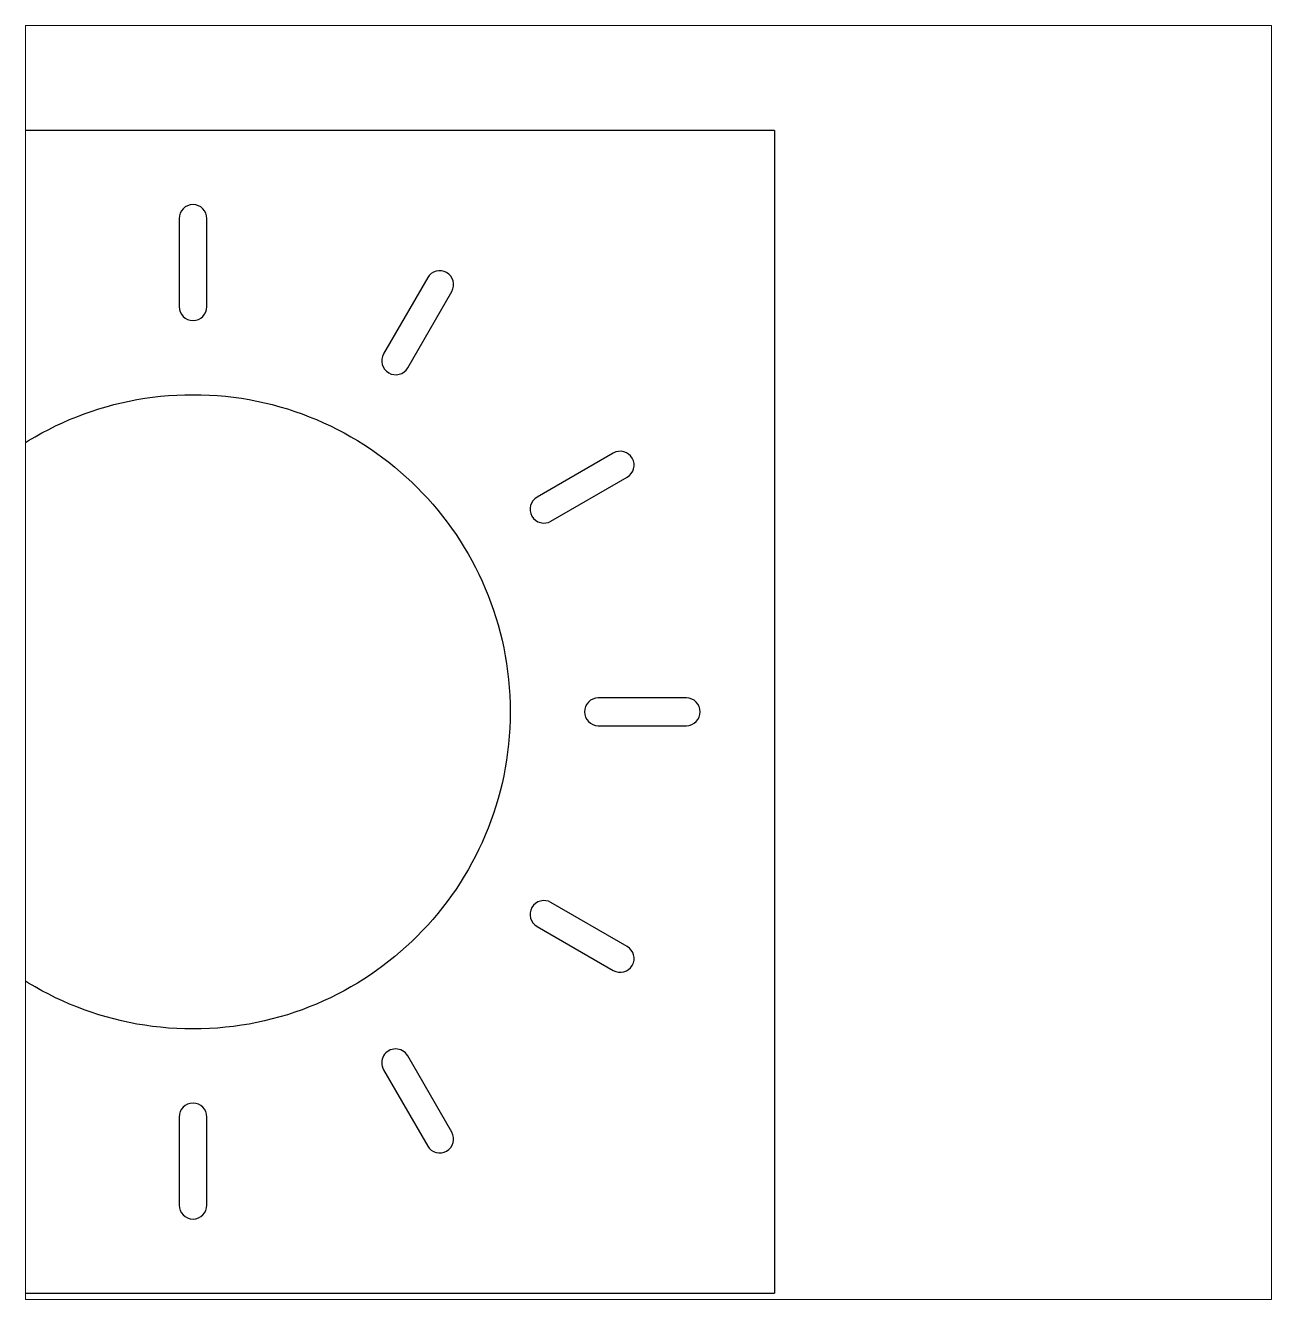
# Paper-space layout 'A4 L Dial Print 1 to 5' of a CAD drawing. Header units: millimetres. Extents: x 103 to 291, y 14 to 207.
# The model-space entities are those that its viewports show. They can reach past a viewport. Long polylines and large blocks are cut down to what shows.
import ezdxf

# ---------------------------------------------------------------- set-up
doc = ezdxf.new("R2010")
doc.units = ezdxf.units.MM
doc.header["$LTSCALE"] = 10
doc.header["$MEASUREMENT"] = 0
doc.layers.add('Outer Face', color=253, linetype='Continuous')
doc.layers.add('Viewport', color=5, linetype='Continuous', plot=False)

msp = doc.modelspace()

# ---------------------------------------------------------------- linework, layer by layer
at = {"layer": 'Outer Face'}
for p, q in [((4320, 0), (3440, 0)), ((4320, 0), (4320, -880)), ((3440, -880), (4320, -880))]:
    msp.add_line(p, q, dxfattribs=at)
for points in [[(3890.5, -133.33), (3890.5, -66.67, 1), (3869.5, -66.67), (3869.5, -133.33, 1)], [(4042.43, -179.67), (4075.76, -121.93, 1), (4057.57, -111.43), (4024.24, -169.17, 1)], [(4150.83, -295.76), (4208.57, -262.43, 1), (4198.07, -244.24), (4140.33, -277.57, 1)], [(4186.67, -450.5), (4253.33, -450.5, 1), (4253.33, -429.5), (4186.67, -429.5, 1)], [(4140.33, -602.43), (4198.07, -635.76, 1), (4208.57, -617.57), (4150.83, -584.24, 1)], [(4024.24, -710.83), (4057.57, -768.57, 1), (4075.76, -758.07), (4042.43, -700.33, 1)], [(3869.5, -746.67), (3869.5, -813.33, 1), (3890.5, -813.33), (3890.5, -746.67, 1)]]:
    msp.add_lwpolyline(points, format="xyb", close=True, dxfattribs=at)
msp.add_circle((3880, -440), 240, dxfattribs=at)

psp = doc.layouts.new('A4 L Dial Print 1 to 5')

# ---------------------------------------------------------------- viewports
at = {"layer": 'Viewport', "view_target_point": (5113.26, -631.24)}
psp.add_viewport(center=(196.97, 110.24), size=(188.6, 192.826), view_center_point=(-888.57, 228.56), view_height=964.131, dxfattribs=at)

doc.saveas('drawing.dxf')
